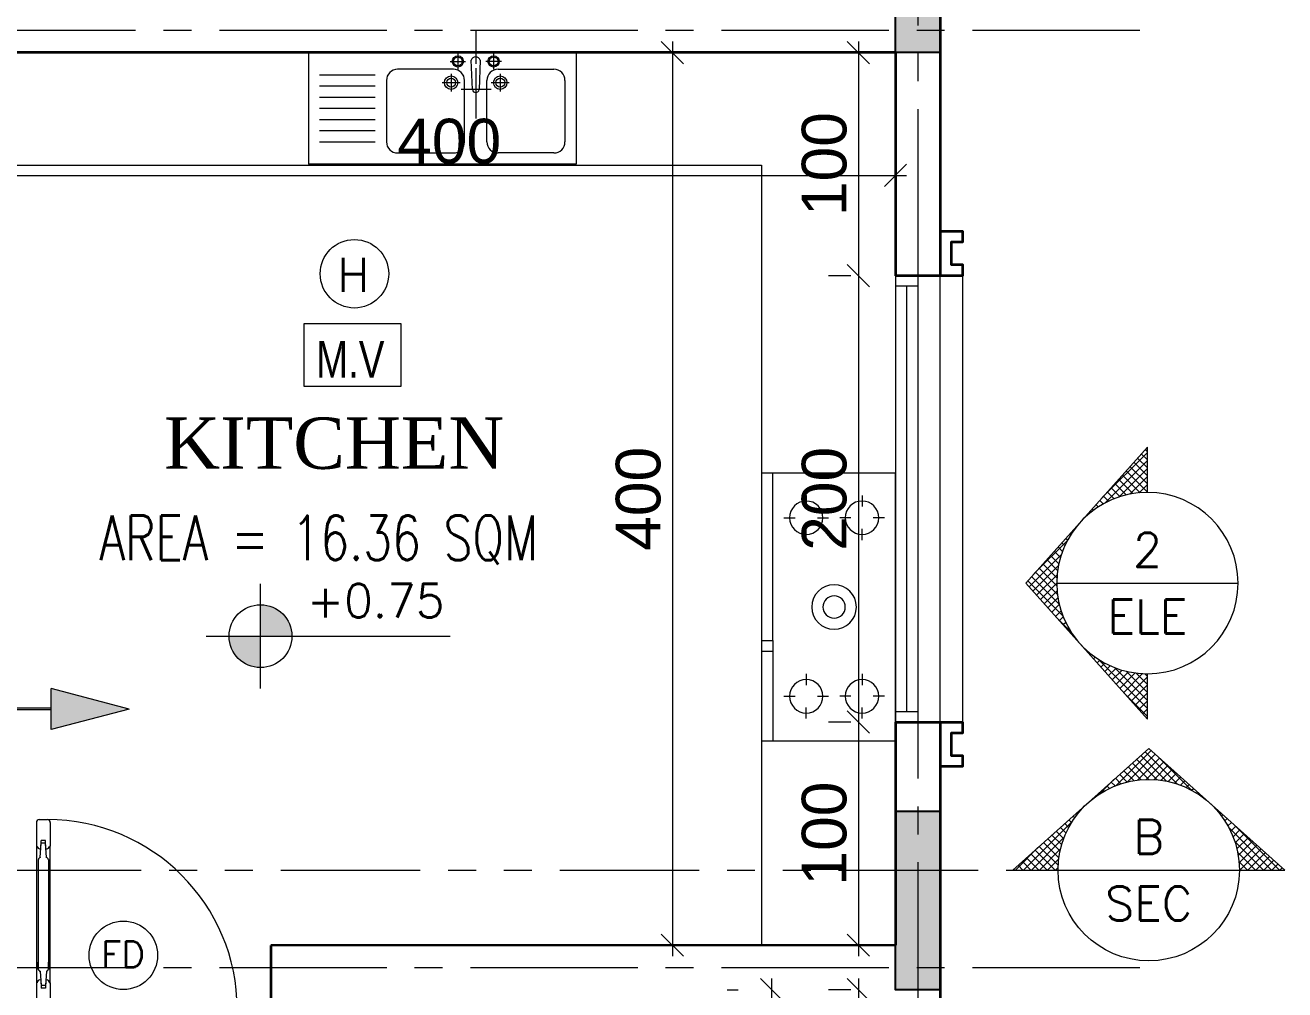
# Model space of a CAD drawing. Header units: millimetres. Extents: x -11627 to -10952, y 10244 to 10588.
# Drawn here: x -11381.94 to -11376.3, y 10456.83 to 10461.15 of the extents above; entities that cross this region are included whole.
import ezdxf
from ezdxf.enums import TextEntityAlignment as Align

# ---------------------------------------------------------------- set-up
doc = ezdxf.new("R2010")
doc.units = ezdxf.units.MM
doc.header["$PDMODE"] = 35
for name, pattern in [('DOT', [0.25, 0, -0.25]), ('GROUND FLOOR XREF - option 3$0$FATHER FR$0$CENTER2', [1.125, 0.75, -0.125, 0.125, -0.125]), ('PHANTOM2', [1.25, 0.625, -0.125, 0.125, -0.125, 0.125, -0.125])]:
    doc.linetypes.add(name, pattern=pattern)
doc.layers.get('0').update_dxf_attribs({"lineweight": 5})
doc.layers.get('DEFPOINTS').update_dxf_attribs({"lineweight": 5})
for name, color, linetype, lineweight in [('A-AXIS LINE', 8, 'GROUND FLOOR XREF - option 3$0$FATHER FR$0$CENTER2', 0), ('A-FIXTURES', 8, 'Continuous', 0), ('A-GEN DIMS INTERNAL', 86, 'Continuous', 5), ('A-TEXT', 3, 'Continuous', 13), ('CIRCLE', 57, 'Continuous', 5), ('DIM IN', 191, 'Continuous', 5), ('DOORS', 30, 'Continuous', 9), ('Elevation', 253, 'Continuous', 0), ('FIRE', 2, 'Continuous', 5), ('FIRE-FITTINGS', 8, 'Continuous', 13), ('S-COL HATCH', 5, 'Continuous', 15), ('SECTION', 3, 'PHANTOM2', 5), ('STAIR', 34, 'Continuous', 5), ('SYMBOLS LEVEL', 233, 'Continuous', 5), ('text1', 32, 'Continuous', 9), ('WALLS', 4, 'Continuous', 35), ('Window', 57, 'Continuous', 13)]:
    doc.layers.add(name, color=color, linetype=linetype, lineweight=lineweight)
for name, color, linetype in [('A-SECTION LINE', 230, 'GROUND FLOOR XREF - option 3$0$FATHER FR$0$CENTER2'), ('CivilDefense', 2, 'Continuous'), ('col1', 6, 'Continuous'), ('WALL-RED', 252, 'Continuous')]:
    doc.layers.add(name, color=color, linetype=linetype)
doc.styles.add('GROUND FLOOR XREF - option 3$0$STYLE1', font='arial.ttf', dxfattribs={"height": 0.2})
doc.styles.add('ROMANS', font='romans.shx', dxfattribs={"width": 0.85})
doc.styles.add('Section-Numbers', font='ROMANS.shx', dxfattribs={"height": 0.1875})
doc.styles.add('SIMPLEX', font='romans.shx', dxfattribs={"width": 0.75})
doc.styles.add('STYLE2', font='times.ttf', dxfattribs={"height": 0.25})
doc.styles.add('T20-200', font='ROMANS.SHX', dxfattribs={"height": 0.4})
doc.dimstyles.new('DIM 100', dxfattribs={"dimtxt": 0.2, "dimasz": 0.1, "dimexe": 0.15, "dimexo": 0.2, "dimgap": 0.05, "dimtad": 1, "dimdec": 0, "dimlfac": 100, "dimzin": 1, "dimdsep": 46, "dimtxsty": 'GROUND FLOOR XREF - option 3$0$STYLE1', "dimblk": 'OBLIQUE', "dimcen": 0.02, "dimdle": 0.05, "dimclrd": 256, "dimclre": 6, "dimclrt": 3, "dimadec": 1, "dimazin": 0, "dimtfac": 0.9, "dimtdec": 0, "dimtix": 1, "dimtofl": 0, "dimtmove": 2, "dimatfit": 3, "dimldrblk": 'ARCHTICK', "dimfxl": 1, "dimtolj": 1, "dimtzin": 12, "dimlwd": -1, "dimlwe": -1, "dimarcsym": 0})

# ---------------------------------------------------------------- blocks, each defined once
blk = doc.blocks.new('_Oblique')
at = {"color": 0, "linetype": 'ByBlock', "lineweight": -2}
blk.add_line((-0.5, -0.5), (0.5, 0.5), dxfattribs=at)
blk = doc.blocks.new('*D850')
at = {"layer": 'A-GEN DIMS INTERNAL', "transparency": 16777216}
blk.add_line((-11378.5959, 10454.9756), (-11378.5959, 10456.8756), dxfattribs=at)
at = {"layer": 'A-GEN DIMS INTERNAL', "color": 6, "linetype": 'DOT', "transparency": 16777216}
for p, q in [((-11378.7959, 10456.8256), (-11378.7459, 10456.8256)), ((-11378.7959, 10455.0256), (-11378.7459, 10455.0256))]:
    blk.add_line(p, q, dxfattribs=at)
at = {"layer": 'DEFPOINTS', "color": 0, "transparency": 16777216}
for p in [(-11378.5959, 10456.8256), (-11378.5959, 10456.8256), (-11378.5959, 10455.0256)]:
    blk.add_point(p, dxfattribs=at)
at = {"layer": 'A-GEN DIMS INTERNAL', "transparency": 16777216, "xscale": 0.1, "yscale": 0.1, "zscale": 0.1}
for p, rotation in [((-11378.5959, 10456.8256), 90), ((-11378.5959, 10455.0256), 270)]:
    blk.add_blockref('_Oblique', p, dxfattribs=dict(at, rotation=rotation))
at = {"layer": 'A-GEN DIMS INTERNAL', "color": 3, "transparency": 16777216, "insert": (-11378.748, 10455.9256), "char_height": 0.2, "attachment_point": 5, "rotation": 90, "style": 'GROUND FLOOR XREF - option 3$0$STYLE1'}
blk.add_mtext('\\A1;180', dxfattribs=at)
blk = doc.blocks.new('_ArchTick')
at = {"color": 0, "linetype": 'ByBlock', "const_width": 0.15}
blk.add_lwpolyline([(-0.5, -0.5), (0.5, 0.5)], dxfattribs=at)
blk = doc.blocks.new('*D869')
at = {"layer": 'A-GEN DIMS INTERNAL', "transparency": 16777216}
blk.add_line((-11378.2079, 10456.8756), (-11378.2079, 10456.1756), dxfattribs=at)
at = {"layer": 'A-GEN DIMS INTERNAL', "color": 6, "linetype": 'DOT', "transparency": 16777216}
for p, q in [((-11378.2414, 10456.8256), (-11378.3579, 10456.8256)), ((-11378.2414, 10456.2256), (-11378.3579, 10456.2256))]:
    blk.add_line(p, q, dxfattribs=at)
at = {"layer": 'DEFPOINTS', "color": 0, "transparency": 16777216}
for p in [(-11378.0414, 10456.8256), (-11378.2079, 10456.2256), (-11378.0414, 10456.2256)]:
    blk.add_point(p, dxfattribs=at)
at = {"layer": 'A-GEN DIMS INTERNAL', "transparency": 16777216, "xscale": 0.1, "yscale": 0.1, "zscale": 0.1}
for p, rotation in [((-11378.2079, 10456.8256), 90), ((-11378.2079, 10456.2256), 270)]:
    blk.add_blockref('_Oblique', p, dxfattribs=dict(at, rotation=rotation))
at = {"layer": 'A-GEN DIMS INTERNAL', "color": 3, "transparency": 16777216, "insert": (-11378.36, 10456.5256), "char_height": 0.2, "attachment_point": 5, "rotation": 90, "style": 'GROUND FLOOR XREF - option 3$0$STYLE1'}
blk.add_mtext('\\A1;60', dxfattribs=at)
blk = doc.blocks.new('*D895')
at = {"layer": 'A-GEN DIMS INTERNAL', "transparency": 16777216}
blk.add_line((-11379.0414, 10461.0756), (-11379.0414, 10456.9756), dxfattribs=at)
at = {"layer": 'A-GEN DIMS INTERNAL', "color": 6, "linetype": 'DOT', "transparency": 16777216}
for p, q in [((-11378.9879, 10461.0256), (-11379.1914, 10461.0256)), ((-11378.9879, 10457.0256), (-11379.1914, 10457.0256))]:
    blk.add_line(p, q, dxfattribs=at)
at = {"layer": 'DEFPOINTS', "color": 0, "transparency": 16777216}
for p in [(-11378.7879, 10461.0256), (-11379.0414, 10457.0256), (-11378.7879, 10457.0256)]:
    blk.add_point(p, dxfattribs=at)
at = {"layer": 'A-GEN DIMS INTERNAL', "transparency": 16777216, "xscale": 0.1, "yscale": 0.1, "zscale": 0.1}
for p, rotation in [((-11379.0414, 10461.0256), 90), ((-11379.0414, 10457.0256), 270)]:
    blk.add_blockref('_Oblique', p, dxfattribs=dict(at, rotation=rotation))
at = {"layer": 'A-GEN DIMS INTERNAL', "color": 3, "transparency": 16777216, "insert": (-11379.1935, 10459.0256), "char_height": 0.2, "attachment_point": 5, "rotation": 90, "style": 'GROUND FLOOR XREF - option 3$0$STYLE1'}
blk.add_mtext('\\A1;400', dxfattribs=at)
blk = doc.blocks.new('D-P-10-80')
at = {"color": 0}
for p, q in [((0.05, 0.77), (0.08, 0.77)), ((0.04, 0.76), (0.04, 0.6753)), ((0.09, 0.76), (0.09, 0.6753)), ((0.0542, 0.6339), (0.0577, 0.6853)), ((0.0559, 0.6657), (0.0578, 0.6953)), ((0.0723, 0.6853), (0.0577, 0.6853)), ((0.0722, 0.6953), (0.0578, 0.6953)), ((0.0741, 0.6657), (0.0722, 0.6953)), ((0.0758, 0.6339), (0.0723, 0.6853)), ((0.043, 0.6753), (0.04, 0.6753)), ((0.04, 0.6753), (0.04, 0.1853)), ((0.087, 0.6753), (0.09, 0.6753)), ((0.09, 0.1853), (0.09, 0.6753)), ((0.0462, 0.6273), (0.0462, 0.2333)), ((0.0477, 0.6273), (0.0462, 0.6273)), ((0.0823, 0.6273), (0.0837, 0.6273)), ((0.0837, 0.6273), (0.0837, 0.2333)), ((0.0462, 0.2333), (0.0462, 0.2594)), ((0.0477, 0.2333), (0.0462, 0.2333)), ((0.0542, 0.2267), (0.0577, 0.1753)), ((0.0758, 0.2267), (0.0723, 0.1753)), ((0.0823, 0.2333), (0.0837, 0.2333)), ((0.0837, 0.2333), (0.0837, 0.2594)), ((0.043, 0.1853), (0.04, 0.1853)), ((0.04, 0.1853), (0.04, 0.11)), ((0.0559, 0.1949), (0.0578, 0.1653)), ((0.0741, 0.1949), (0.0722, 0.1653)), ((0.087, 0.1853), (0.09, 0.1853)), ((0.09, 0.1853), (0.09, 0.11)), ((0.0723, 0.1753), (0.0577, 0.1753)), ((0.0722, 0.1653), (0.0578, 0.1653)), ((0, 0.1), (0.03, 0.1)), ((0, 0.1), (0, 0)), ((0.0275, 0.1015), (0.0275, 0.101)), ((0.0285, 0.1025), (0.0365, 0.1025)), ((0.0285, 0.1), (0.0375, 0.1)), ((0.0332, 0.1025), (0.0355, 0.1025)), ((0.0365, 0.1025), (0.0348, 0.1025)), ((0.0375, 0.1115), (0.0375, 0.1035)), ((0.0375, 0.1045), (0.0375, 0.1035)), ((0.0418, 0.1025), (0.0375, 0.1025)), ((0.0375, 0.1025), (0.0375, 0.0981)), ((0.0385, 0.1125), (0.039, 0.1125)), ((0.04, 0.1115), (0.04, 0.1025)), ((0.05, 0.1), (0.08, 0.1)), ((0.8, 0.1), (0.77, 0.1)), ((0.8, 0.1), (0.8, 0)), ((0.04, 0.09), (0.04, 0.05)), ((0.04, 0.05), (0.04, 0.05)), ((0.76, 0.09), (0.76, 0.05)), ((0.76, 0.05), (0.76, 0.05)), ((0, 0), (0.03, 0)), ((0.04, 0.013), (0.04, 0.01)), ((0.05, 0.04), (0.05, 0.023)), ((0.75, 0.04), (0.75, 0.023)), ((0.76, 0.013), (0.76, 0.01)), ((0.8, 0), (0.77, 0))]:
    blk.add_line(p, q, dxfattribs=at)
for radius in [0.00367, 0.00201]:
    blk.add_circle((0.0375, 0.1025), radius, dxfattribs=at)
for centre, radius, start, end in [((0.05, 0.76), 0.01, 90, 180), ((0.08, 0.76), 0.01, 0, 90), ((0.08, 0.09), 0.68, 0, 90), ((0.053, 0.6753), 0.01, 180, 286.6378), ((0.0542, 0.6273), 0.00659, 89.3814, 180.0004), ((0.077, 0.6753), 0.01, 253.3622, 0), ((0.0757, 0.6273), 0.00659, 359.9999, 90.6186), ((0.0542, 0.2333), 0.00659, 179.9996, 270.6186), ((0.0757, 0.2333), 0.00659, 269.3814, 0.0001), ((0.053, 0.1853), 0.01, 73.3622, 180), ((0.077, 0.1853), 0.01, 0, 106.6378), ((0.0285, 0.1015), 0.001, 90, 180), ((0.0285, 0.101), 0.001, 180, 270), ((0.03, 0.09), 0.01, 0, 90), ((0.0365, 0.1035), 0.001, 270, 0), ((0.0385, 0.1115), 0.001, 90, 180), ((0.0375, 0.1025), 0.0025, 270, 0), ((0.039, 0.1115), 0.001, 0, 90), ((0.05, 0.11), 0.01, 180, 270), ((0.08, 0.11), 0.01, 270, 0), ((0.77, 0.09), 0.01, 90, 180), ((0.04, 0.04), 0.01, 0, 90), ((0.76, 0.04), 0.01, 90, 180), ((0.03, 0.01), 0.01, 270, 0), ((0.04, 0.023), 0.01, 270, 0), ((0.76, 0.023), 0.01, 180, 270), ((0.77, 0.01), 0.01, 180, 270)]:
    blk.add_arc(centre, radius, start, end, dxfattribs=at)
blk = doc.blocks.new('*D901')
at = {"layer": 'A-GEN DIMS INTERNAL', "color": 6, "linetype": 'DOT', "transparency": 16777216}
for p, q in [((-11382.0414, 10460.8256), (-11382.0414, 10460.3252)), ((-11378.0414, 10460.8256), (-11378.0414, 10460.3252))]:
    blk.add_line(p, q, dxfattribs=at)
at = {"layer": 'A-GEN DIMS INTERNAL', "transparency": 16777216}
blk.add_line((-11382.0914, 10460.4752), (-11377.9914, 10460.4752), dxfattribs=at)
at = {"layer": 'DEFPOINTS', "color": 0, "transparency": 16777216}
for p in [(-11382.0414, 10461.0256), (-11378.0414, 10461.0256), (-11378.0414, 10460.4752)]:
    blk.add_point(p, dxfattribs=at)
at = {"layer": 'A-GEN DIMS INTERNAL', "transparency": 16777216, "xscale": 0.1, "yscale": 0.1, "zscale": 0.1, "rotation": 180}
blk.add_blockref('_Oblique', (-11382.0414, 10460.4752), dxfattribs=at)
at = {"layer": 'A-GEN DIMS INTERNAL', "transparency": 16777216, "xscale": 0.1, "yscale": 0.1, "zscale": 0.1}
blk.add_blockref('_Oblique', (-11378.0414, 10460.4752), dxfattribs=at)
at = {"layer": 'A-GEN DIMS INTERNAL', "color": 3, "transparency": 16777216, "insert": (-11380.0414, 10460.6273), "char_height": 0.2, "attachment_point": 5, "style": 'GROUND FLOOR XREF - option 3$0$STYLE1'}
blk.add_mtext('\\A1;400', dxfattribs=at)
blk = doc.blocks.new('*D958')
at = {"layer": 'A-GEN DIMS INTERNAL', "transparency": 16777216}
blk.add_line((-11378.2079, 10461.0756), (-11378.2079, 10459.9756), dxfattribs=at)
at = {"layer": 'A-GEN DIMS INTERNAL', "color": 6, "linetype": 'DOT', "transparency": 16777216}
for p, q in [((-11378.2414, 10461.0256), (-11378.3579, 10461.0256)), ((-11378.2414, 10460.0256), (-11378.3579, 10460.0256))]:
    blk.add_line(p, q, dxfattribs=at)
at = {"layer": 'DEFPOINTS', "color": 0, "transparency": 16777216}
for p in [(-11378.0414, 10461.0256), (-11378.2079, 10460.0256), (-11378.0414, 10460.0256)]:
    blk.add_point(p, dxfattribs=at)
at = {"layer": 'A-GEN DIMS INTERNAL', "transparency": 16777216, "xscale": 0.1, "yscale": 0.1, "zscale": 0.1}
for p, rotation in [((-11378.2079, 10461.0256), 90), ((-11378.2079, 10460.0256), 270)]:
    blk.add_blockref('_Oblique', p, dxfattribs=dict(at, rotation=rotation))
at = {"layer": 'A-GEN DIMS INTERNAL', "color": 3, "transparency": 16777216, "insert": (-11378.36, 10460.5256), "char_height": 0.2, "attachment_point": 5, "rotation": 90, "style": 'GROUND FLOOR XREF - option 3$0$STYLE1'}
blk.add_mtext('\\A1;100', dxfattribs=at)
blk = doc.blocks.new('*D959')
at = {"layer": 'A-GEN DIMS INTERNAL', "transparency": 16777216}
blk.add_line((-11378.2079, 10460.0756), (-11378.2079, 10457.9756), dxfattribs=at)
at = {"layer": 'A-GEN DIMS INTERNAL', "color": 6, "linetype": 'DOT', "transparency": 16777216}
for p, q in [((-11378.2414, 10460.0256), (-11378.3579, 10460.0256)), ((-11378.2414, 10458.0256), (-11378.3579, 10458.0256))]:
    blk.add_line(p, q, dxfattribs=at)
at = {"layer": 'DEFPOINTS', "color": 0, "transparency": 16777216}
for p in [(-11378.0414, 10460.0256), (-11378.2079, 10458.0256), (-11378.0414, 10458.0256)]:
    blk.add_point(p, dxfattribs=at)
at = {"layer": 'A-GEN DIMS INTERNAL', "transparency": 16777216, "xscale": 0.1, "yscale": 0.1, "zscale": 0.1}
for p, rotation in [((-11378.2079, 10460.0256), 90), ((-11378.2079, 10458.0256), 270)]:
    blk.add_blockref('_Oblique', p, dxfattribs=dict(at, rotation=rotation))
at = {"layer": 'A-GEN DIMS INTERNAL', "color": 3, "transparency": 16777216, "insert": (-11378.36, 10459.0256), "char_height": 0.2, "attachment_point": 5, "rotation": 90, "style": 'GROUND FLOOR XREF - option 3$0$STYLE1'}
blk.add_mtext('\\A1;200', dxfattribs=at)
blk = doc.blocks.new('*D960')
at = {"layer": 'A-GEN DIMS INTERNAL', "transparency": 16777216}
blk.add_line((-11378.2079, 10458.0756), (-11378.2079, 10456.9756), dxfattribs=at)
at = {"layer": 'A-GEN DIMS INTERNAL', "color": 6, "linetype": 'DOT', "transparency": 16777216}
for p, q in [((-11378.2414, 10458.0256), (-11378.3579, 10458.0256)), ((-11378.2415, 10457.0256), (-11378.3579, 10457.0256))]:
    blk.add_line(p, q, dxfattribs=at)
at = {"layer": 'DEFPOINTS', "color": 0, "transparency": 16777216}
for p in [(-11378.0414, 10458.0256), (-11378.2079, 10457.0256), (-11378.0415, 10457.0256)]:
    blk.add_point(p, dxfattribs=at)
at = {"layer": 'A-GEN DIMS INTERNAL', "transparency": 16777216, "xscale": 0.1, "yscale": 0.1, "zscale": 0.1}
for p, rotation in [((-11378.2079, 10458.0256), 90), ((-11378.2079, 10457.0256), 270)]:
    blk.add_blockref('_Oblique', p, dxfattribs=dict(at, rotation=rotation))
at = {"layer": 'A-GEN DIMS INTERNAL', "color": 3, "transparency": 16777216, "insert": (-11378.36, 10457.5256), "char_height": 0.2, "attachment_point": 5, "rotation": 90, "style": 'GROUND FLOOR XREF - option 3$0$STYLE1'}
blk.add_mtext('\\A1;100', dxfattribs=at)
blk = doc.blocks.new('sink doble')
at = {"layer": 'Elevation'}
for p, q in [((0.75, 0.595), (0.75, 0.45)), ((1.2, 0.5), (0, 0.5)), ((0, 0.5), (0, 0)), ((0.635, 0.46), (0.705, 0.46)), ((0.67, 0.495), (0.67, 0.425)), ((0.7351, 0.334), (0.7299, 0.4658)), ((0.7701, 0.4658), (0.7649, 0.334)), ((0.865, 0.46), (0.795, 0.46)), ((0.83, 0.495), (0.83, 0.425)), ((1.2, 0.5), (1.2, 0)), ((0.05, 0.4), (0.3, 0.4)), ((0.65, 0.425), (0.4, 0.425)), ((0.64, 0.405), (0.64, 0.325)), ((0.75, 0.43), (0.75, 0.205)), ((0.85, 0.425), (1.1, 0.425)), ((0.86, 0.405), (0.86, 0.325)), ((0.05, 0.35), (0.3, 0.35)), ((0.35, 0.375), (0.35, 0.1)), ((0.6, 0.365), (0.68, 0.365)), ((0.7, 0.1), (0.7, 0.375)), ((0.8, 0.1), (0.8, 0.375)), ((0.82, 0.365), (0.9, 0.365)), ((1.15, 0.375), (1.15, 0.1)), ((0.05, 0.3), (0.3, 0.3)), ((0.82, 0.335), (0.685, 0.335)), ((0.05, 0.25), (0.3, 0.25)), ((0.05, 0.2), (0.3, 0.2)), ((0.05, 0.15), (0.3, 0.15)), ((0.05, 0.1), (0.3, 0.1)), ((1.2, 0), (0, 0)), ((0.4, 0.05), (0.65, 0.05)), ((1.1, 0.05), (0.85, 0.05))]:
    blk.add_line(p, q, dxfattribs=at)
for centre, radius in [((0.67, 0.46), 0.025), ((0.67, 0.46), 0.02), ((0.83, 0.46), 0.025), ((0.83, 0.46), 0.02), ((0.64, 0.365), 0.03), ((0.64, 0.365), 0.02), ((0.86, 0.365), 0.03), ((0.86, 0.365), 0.02)]:
    blk.add_circle(centre, radius, dxfattribs=at)
for centre, radius, start, end in [((0.75, 0.4588), 0.0212, 19.3328, 160.6672), ((0.4, 0.375), 0.05, 90, 180), ((0.65, 0.375), 0.05, 0, 90), ((0.85, 0.375), 0.05, 90, 180), ((1.1, 0.375), 0.05, 0, 90), ((0.75, 0.3356), 0.015, 186.0661, 353.9339), ((0.4, 0.1), 0.05, 180, 270), ((0.65, 0.1), 0.05, 270, 0), ((0.85, 0.1), 0.05, 180, 270), ((1.1, 0.1), 0.05, 270, 0)]:
    blk.add_arc(centre, radius, start, end, dxfattribs=at)
blk = doc.blocks.new('range2')
at = {"layer": 'Elevation'}
for p, q in [((750, 550), (0, 550)), ((800, 550), (1200, 550)), ((200, 500), (200, 450)), ((1000, 500), (1000, 450)), ((100, 400), (150, 400)), ((300, 400), (250, 400)), ((900, 400), (950, 400)), ((1100, 400), (1050, 400)), ((200, 350), (200, 300)), ((1000, 350), (1000, 300)), ((200, 200), (200, 250)), ((1000, 200), (1000, 250)), ((100, 150), (150, 150)), ((300, 150), (250, 150)), ((900, 150), (950, 150)), ((1100, 150), (1050, 150)), ((200, 50), (200, 100)), ((1000, 50), (1000, 100))]:
    blk.add_line(p, q, dxfattribs=at)
blk.add_lwpolyline([(750, 550), (800, 550), (800, 600), (1200, 600), (1200, 0), (0, 0), (0, 600), (750, 600)], close=True, dxfattribs=at)
for centre, radius in [((200, 400), 75), ((1000, 400), 75), ((600, 275), 100), ((600, 275), 50), ((200, 150), 75), ((1000, 150), 75)]:
    blk.add_circle(centre, radius, dxfattribs=at)
blk = doc.blocks.new('DDW')
at = {"layer": 'SYMBOLS LEVEL'}
h = blk.add_hatch(color=256, dxfattribs=at)
edge = h.paths.add_edge_path()
edge.add_line((-11621.43, 10035.1153), (-11621.43, 10034.9745))
edge.add_line((-11621.43, 10034.9745), (-11621.2892, 10034.9745))
edge.add_arc((-11621.43, 10034.9745), 0.1408, 0, 90)
edge = h.paths.add_edge_path()
edge.add_line((-11621.43, 10034.8337), (-11621.43, 10034.9745))
edge.add_line((-11621.43, 10034.9745), (-11621.5709, 10034.9745))
edge.add_arc((-11621.43, 10034.9745), 0.1408, 180, 270)
for p, q in [((-11621.43, 10034.7402), (-11621.43, 10035.2088)), ((-11621.6737, 10034.9745), (-11620.5802, 10034.9745))]:
    blk.add_line(p, q, dxfattribs=at)
blk.add_circle((-11621.43, 10034.9745), 0.1408, dxfattribs=at)
blk = doc.blocks.new('*X12')
at = {"color": 0}
for p, q in [((3.917, 7.806), (5.463, 9.352)), ((4.431, 7.966), (5.65, 9.185)), ((5.729, 8.059), (4.826, 8.963)), ((4.863, 8.045), (5.837, 9.019)), ((6.143, 7.999), (5.012, 9.13)), ((6.624, 7.872), (5.199, 9.297)), ((7.243, 7.607), (5.782, 9.068)), ((4.706, 8.022), (4.266, 8.462)), ((5.02, 8.061), (4.453, 8.629)), ((5.359, 8.076), (4.639, 8.796)), ((5.246, 8.074), (6.023, 8.852)), ((5.594, 8.069), (6.21, 8.685)), ((5.916, 8.038), (6.396, 8.518)), ((6.216, 7.984), (6.583, 8.351)), ((3.196, 7.439), (3.825, 8.068)), ((3.631, 7.682), (3.519, 7.794)), ((3.877, 7.79), (3.706, 7.961)), ((4.137, 7.884), (3.893, 8.128)), ((4.413, 7.962), (4.079, 8.295)), ((6.497, 7.912), (6.77, 8.184)), ((6.762, 7.823), (6.956, 8.017)), ((7.013, 7.72), (7.143, 7.85)), ((2.971, 7.282), (2.96, 7.294)), ((3.179, 7.428), (3.146, 7.46)), ((3.399, 7.561), (3.333, 7.627)), ((7.249, 7.603), (7.33, 7.683)), ((7.474, 7.474), (7.516, 7.516)), ((7.686, 7.332), (7.703, 7.349)), ((2.414, 6.779), (2.4, 6.793)), ((2.588, 6.958), (2.586, 6.96)), ((2.774, 7.126), (2.773, 7.127)), ((7.886, 7.179), (7.889, 7.182)), ((8.076, 7.015), (8.076, 7.015)), ((8.254, 6.84), (8.263, 6.848)), ((8.421, 6.653), (8.449, 6.682)), ((-0.167, 4.076), (2, 6.242)), ((1.828, 5.95), (1.653, 6.125)), ((1.957, 6.175), (1.84, 6.292)), ((2.098, 6.388), (2.026, 6.459)), ((2.25, 6.589), (2.213, 6.626)), ((8.577, 6.456), (8.636, 6.515)), ((8.722, 6.247), (8.823, 6.348)), ((8.855, 6.026), (9.009, 6.181)), ((1.522, 5.195), (1.093, 5.624)), ((1.61, 5.461), (1.28, 5.791)), ((1.712, 5.712), (1.466, 5.958)), ((10.773, 4.076), (8.893, 5.956)), ((8.975, 5.793), (9.196, 6.014)), ((9.082, 5.547), (9.382, 5.847)), ((11.127, 4.076), (9.131, 6.072)), ((9.175, 5.286), (9.569, 5.68)), ((-0.52, 4.076), (0.476, 5.072)), ((0.187, 4.076), (1.633, 5.522)), ((1.368, 4.289), (0.533, 5.123)), ((0.541, 4.076), (1.472, 5.008)), ((1.398, 4.612), (0.72, 5.29)), ((1.451, 4.913), (0.907, 5.457)), ((10.42, 4.076), (9.158, 5.337)), ((9.252, 5.009), (9.756, 5.513)), ((9.311, 4.715), (9.942, 5.346)), ((9.349, 4.399), (10.129, 5.179)), ((9.379, 4.076), (10.316, 5.012)), ((0.167, 4.076), (-0.213, 4.456)), ((0.52, 4.076), (-0.027, 4.623)), ((0.874, 4.076), (0.16, 4.79)), ((1.227, 4.076), (0.347, 4.957)), ((0.894, 4.076), (1.394, 4.576)), ((10.066, 4.076), (9.285, 4.857)), ((9.733, 4.076), (10.502, 4.845)), ((10.086, 4.076), (10.689, 4.678)), ((10.44, 4.076), (10.875, 4.512)), ((-0.541, 4.076), (-0.586, 4.122)), ((-0.187, 4.076), (-0.4, 4.289)), ((1.248, 4.076), (1.364, 4.192)), ((9.712, 4.076), (9.345, 4.443)), ((10.794, 4.076), (11.062, 4.345)), ((11.147, 4.076), (11.249, 4.178))]:
    blk.add_line(p, q, dxfattribs=at)
blk = doc.blocks.new('Section-Right')
at = {"color": 0}
for p, q in [((0, 0.4), (0, 0.6)), ((0, 0.6), (0.5367, 0)), ((0.4, 0), (-0.4, 0)), ((0, -0.6), (0.5367, 0)), ((0, -0.6), (0, -0.4))]:
    blk.add_line(p, q, dxfattribs=at)
blk.add_circle((0, 0), 0.4, dxfattribs=at)
at = {"color": 0, "xscale": -0.0999999999999979, "yscale": 0.0999999999999979, "zscale": 0.0999999999999979, "rotation": 270}
blk.add_blockref('*X12', (-0.4076, -0.5362), dxfattribs=at)
at = {"color": 0, "style": 'Section-Numbers'}
for tag, p in [('00', (0, 0.1472)), ('0000', (0, -0.1472))]:
    blk.add_attdef(tag, text='', height=0.15, dxfattribs=at).set_placement(p, align=Align.MIDDLE_CENTER)
blk = doc.blocks.new('*X11')
at = {"color": 0}
for p, q in [((3.917, 7.806), (5.463, 9.352)), ((4.431, 7.966), (5.65, 9.185)), ((5.729, 8.059), (4.826, 8.963)), ((4.863, 8.045), (5.837, 9.019)), ((6.143, 7.999), (5.012, 9.13)), ((6.624, 7.872), (5.199, 9.297)), ((7.243, 7.607), (5.782, 9.068)), ((4.706, 8.022), (4.266, 8.462)), ((5.02, 8.061), (4.453, 8.629)), ((5.359, 8.076), (4.639, 8.796)), ((5.246, 8.074), (6.023, 8.852)), ((5.594, 8.069), (6.21, 8.685)), ((5.916, 8.038), (6.396, 8.518)), ((6.216, 7.984), (6.583, 8.351)), ((3.196, 7.439), (3.825, 8.068)), ((3.631, 7.682), (3.519, 7.794)), ((3.877, 7.79), (3.706, 7.961)), ((4.137, 7.884), (3.893, 8.128)), ((4.413, 7.962), (4.079, 8.295)), ((6.497, 7.912), (6.77, 8.184)), ((6.762, 7.823), (6.956, 8.017)), ((7.013, 7.72), (7.143, 7.85)), ((2.971, 7.282), (2.96, 7.294)), ((3.179, 7.428), (3.146, 7.46)), ((3.399, 7.561), (3.333, 7.627)), ((7.249, 7.603), (7.33, 7.683)), ((7.474, 7.474), (7.516, 7.516)), ((7.686, 7.332), (7.703, 7.349)), ((2.414, 6.779), (2.4, 6.793)), ((2.588, 6.958), (2.586, 6.96)), ((2.774, 7.126), (2.773, 7.127)), ((7.886, 7.179), (7.889, 7.182)), ((8.076, 7.015), (8.076, 7.015)), ((8.254, 6.84), (8.263, 6.848)), ((8.421, 6.653), (8.449, 6.682)), ((-0.167, 4.076), (2, 6.242)), ((1.828, 5.95), (1.653, 6.125)), ((1.957, 6.175), (1.84, 6.292)), ((2.098, 6.388), (2.026, 6.459)), ((2.25, 6.589), (2.213, 6.626)), ((8.577, 6.456), (8.636, 6.515)), ((8.722, 6.247), (8.823, 6.348)), ((8.855, 6.026), (9.009, 6.181)), ((1.522, 5.195), (1.093, 5.624)), ((1.61, 5.461), (1.28, 5.791)), ((1.712, 5.712), (1.466, 5.958)), ((10.773, 4.076), (8.893, 5.956)), ((8.975, 5.793), (9.196, 6.014)), ((9.082, 5.547), (9.382, 5.847)), ((11.127, 4.076), (9.131, 6.072)), ((9.175, 5.286), (9.569, 5.68)), ((-0.52, 4.076), (0.476, 5.072)), ((0.187, 4.076), (1.633, 5.522)), ((1.368, 4.289), (0.533, 5.123)), ((0.541, 4.076), (1.472, 5.008)), ((1.398, 4.612), (0.72, 5.29)), ((1.451, 4.913), (0.907, 5.457)), ((10.42, 4.076), (9.158, 5.337)), ((9.252, 5.009), (9.756, 5.513)), ((9.311, 4.715), (9.942, 5.346)), ((9.349, 4.399), (10.129, 5.179)), ((9.379, 4.076), (10.316, 5.012)), ((0.167, 4.076), (-0.213, 4.456)), ((0.52, 4.076), (-0.027, 4.623)), ((0.874, 4.076), (0.16, 4.79)), ((1.227, 4.076), (0.347, 4.957)), ((0.894, 4.076), (1.394, 4.576)), ((10.066, 4.076), (9.285, 4.857)), ((9.733, 4.076), (10.502, 4.845)), ((10.086, 4.076), (10.689, 4.678)), ((10.44, 4.076), (10.875, 4.512)), ((-0.541, 4.076), (-0.586, 4.122)), ((-0.187, 4.076), (-0.4, 4.289)), ((1.248, 4.076), (1.364, 4.192)), ((9.712, 4.076), (9.345, 4.443)), ((10.794, 4.076), (11.062, 4.345)), ((11.147, 4.076), (11.249, 4.178))]:
    blk.add_line(p, q, dxfattribs=at)
blk = doc.blocks.new('Section-Up')
at = {"color": 0}
for p, q in [((-0.6, 0), (0, 0.5367)), ((0.6, 0), (0, 0.5367)), ((-0.6, 0), (0.6, 0))]:
    blk.add_line(p, q, dxfattribs=at)
blk.add_circle((0, 0), 0.4, dxfattribs=at)
at = {"color": 0, "xscale": 0.1, "yscale": 0.1, "zscale": 0.1}
blk.add_blockref('*X11', (-0.5362, -0.4076), dxfattribs=at)
at = {"color": 0, "style": 'Section-Numbers'}
for tag, p in [('00', (0, 0.1472)), ('0000', (0, -0.1472))]:
    blk.add_attdef(tag, text='', height=0.15, dxfattribs=at).set_placement(p, align=Align.MIDDLE_CENTER)
blk = doc.blocks.new('1220')
at = {"layer": 'SECTION'}
blk.add_line((-11271.9711, 10187.112), (-11247.2378, 10187.112), dxfattribs=at)
at = {"layer": 'CIRCLE'}
ref = blk.add_blockref('Section-Right', (-11246.8374, 10188.3982), dxfattribs=dict(at, xscale=-1.016, yscale=1.016, zscale=1.016))
ref.add_attrib('00', '2', dxfattribs={"layer": '0', "color": 0, "height": 0.1524, "style": 'Section-Numbers'}).set_placement((-11246.8374, 10188.5477), align=Align.MIDDLE_CENTER)
ref.add_attrib('0000', 'ELE', dxfattribs={"layer": '0', "color": 0, "height": 0.1524, "style": 'Section-Numbers'}).set_placement((-11246.8374, 10188.2486), align=Align.MIDDLE_CENTER)
at = {"layer": 'CIRCLE', "xscale": 1.016, "yscale": 1.016, "zscale": 1.016}
blk.add_blockref('Section-Up', (-11246.8314, 10187.112), dxfattribs=at).add_auto_attribs({'00': 'B', '0000': 'SEC'})
blk = doc.blocks.new('ERTFF')
at = {"layer": 'FIRE-FITTINGS'}
h = blk.add_hatch(color=256, dxfattribs=at)
h.dxf.hatch_style = 1
h.paths.add_polyline_path([(-382209.8, 137246.1), (-381843.4, 137150.5), (-381843.4, 137341.8)])
for p, q in [((-382209.8, 137246.1), (-381843.4, 137341.8)), ((-381843.4, 137150.5), (-381843.4, 137341.8)), ((-381626.8, 137255), (-381626.8, 137340.6)), ((-381626.8, 137340.6), (-381618.4, 137340.6)), ((-381618.4, 137255), (-381618.4, 137340.6)), ((-381843.4, 137250.4), (-381626.8, 137250.4)), ((-381626.8, 137237), (-381626.8, 137255)), ((-381618.4, 137246), (-381618.4, 137255)), ((-382209.8, 137246.1), (-381843.4, 137150.5)), ((-381843.4, 137241.9), (-381626.8, 137241.9)), ((-381626.8, 137246), (-381626.8, 137150.7)), ((-381618.4, 137246), (-381618.4, 137150.7)), ((-381626.8, 137150.7), (-381618.4, 137150.7))]:
    blk.add_line(p, q, dxfattribs=at)
blk = doc.blocks.new('TGTGTGTGTGTGTG')
at = {"layer": 'A-AXIS LINE'}
for p, q in [((-11374.8867, 10474.272), (-11374.8867, 10449.6118)), ((-11398.2667, 10461.1256), (-11373.8915, 10461.1256)), ((-11398.2667, 10456.9256), (-11373.8915, 10456.9256))]:
    blk.add_line(p, q, dxfattribs=at)
blk = doc.blocks.new('gcol')
at = {"layer": 'S-COL HATCH', "linetype": 'Continuous'}
h = blk.add_hatch(color=256, dxfattribs=at)
h.dxf.hatch_style = 1
h.paths.add_polyline_path([(63.9393, 11.6), (64.1393, 11.6), (64.1393, 10.8), (63.9393, 10.8)])
h = blk.add_hatch(color=256, dxfattribs=at)
h.dxf.hatch_style = 1
h.paths.add_polyline_path([(63.9393, 7.4), (64.1393, 7.4), (64.1393, 6.6), (63.9393, 6.6)])
at = {"layer": 'col1'}
for points in [[(63.9393, 11.6), (64.1393, 11.6), (64.1393, 10.8), (63.9393, 10.8)], [(63.9393, 7.4), (64.1393, 7.4), (64.1393, 6.6), (63.9393, 6.6)]]:
    blk.add_lwpolyline(points, close=True, dxfattribs=at)

msp = doc.modelspace()

# ---------------------------------------------------------------- linework, layer by layer
at = {"layer": 'A-FIXTURES'}
for p, q in [((-11382.0414, 10460.5206), (-11378.6414, 10460.5206)), ((-11378.6414, 10460.5206), (-11378.6414, 10457.0254))]:
    msp.add_line(p, q, dxfattribs=at)
at = {"layer": 'A-TEXT'}
msp.add_lwpolyline([(-11380.2562, 10459.8098), (-11380.6934, 10459.8098), (-11380.6934, 10459.5309), (-11380.2562, 10459.5309)], close=True, dxfattribs=at)
at = {"layer": 'FIRE'}
for centre in [(-11380.466, 10460.0342), (-11381.5016, 10456.9803)]:
    msp.add_circle(centre, 0.1535, dxfattribs=at)
at = {"layer": 'WALLS'}
for p, q in [((-11377.8414, 10462.4256), (-11377.8414, 10460.0256)), ((-11378.0414, 10461.0256), (-11382.0414, 10461.0256)), ((-11378.0414, 10461.0256), (-11378.0414, 10460.0256)), ((-11377.8414, 10460.0256), (-11378.0414, 10460.0256)), ((-11378.0414, 10458.0256), (-11378.0414, 10457.0256)), ((-11378.0414, 10458.0256), (-11377.8414, 10458.0256)), ((-11377.8414, 10458.0256), (-11377.8414, 10456.3256)), ((-11378.0414, 10457.0256), (-11380.8414, 10457.0246)), ((-11380.8414, 10457.0246), (-11380.8414, 10455.3256))]:
    msp.add_line(p, q, dxfattribs=at)
for points in [[(-11377.8414, 10460.2256), (-11377.7414, 10460.2256), (-11377.7414, 10460.1756), (-11377.7914, 10460.1756), (-11377.7914, 10460.0756), (-11377.7414, 10460.0756), (-11377.7414, 10460.0256), (-11377.8414, 10460.0256)], [(-11377.8414, 10458.0256), (-11377.7414, 10458.0256), (-11377.7414, 10457.9756), (-11377.7914, 10457.9756), (-11377.7914, 10457.8756), (-11377.7414, 10457.8756), (-11377.7414, 10457.8256), (-11377.8414, 10457.8256)]]:
    msp.add_lwpolyline(points, dxfattribs=at)
at = {"layer": 'Window'}
for p, q in [((-11378.0414, 10460.0256), (-11378.0414, 10458.0256)), ((-11377.9414, 10460.0256), (-11377.9414, 10458.0256)), ((-11377.8414, 10458.0256), (-11377.8414, 10460.0256)), ((-11377.7414, 10460.0256), (-11377.7414, 10458.0256)), ((-11377.9414, 10459.979), (-11378.0414, 10459.979)), ((-11377.9914, 10459.979), (-11377.9914, 10458.071)), ((-11377.9414, 10458.071), (-11378.0414, 10458.071))]:
    msp.add_line(p, q, dxfattribs=at)

# ---------------------------------------------------------------- block references
msp.add_blockref('gcol', (-11441.9807, 10450.2256))
at = {"layer": 'A-FIXTURES'}
msp.add_blockref('sink doble', (-11380.6726, 10460.5256), dxfattribs=at)
at = {"layer": 'A-FIXTURES', "xscale": -0.001, "yscale": 0.001, "zscale": 0.001, "rotation": 90}
msp.add_blockref('range2', (-11378.0414, 10459.1409), dxfattribs=at)
at = {"layer": 'A-SECTION LINE'}
msp.add_blockref('1220', (-130.0751, 270.2499), dxfattribs=at)
at = {"layer": 'DIM IN'}
msp.add_blockref('TGTGTGTGTGTGTG', (-3.0547, 0), dxfattribs=at)
at = {"layer": 'DOORS', "xscale": 1.249998427620535, "yscale": 1.249998427620535, "zscale": 1.249998427620535}
msp.add_blockref('D-P-10-80', (-11381.9414, 10456.6256), dxfattribs=at)
at = {"layer": 'STAIR', "ltscale": 0.3}
msp.add_blockref('DDW', (240.5431, 423.4358), dxfattribs=at)
at = {"layer": 'WALL-RED', "xscale": -0.0009557882635428254, "yscale": 0.0009557882635428254, "zscale": 0.0009557882635428254}
msp.add_blockref('ERTFF', (-11746.7867, 10326.9056), dxfattribs=at)

# ---------------------------------------------------------------- texts
at = {"layer": 'A-TEXT', "style": 'GROUND FLOOR XREF - option 3$0$STYLE1', "width": 0.75}
msp.add_text('M.V', height=0.16437, dxfattribs=at).set_placement((-11380.6378, 10459.5687))
at = {"layer": 'A-TEXT', "style": 'STYLE2'}
msp.add_text('KITCHEN', height=0.23, dxfattribs=at).set_placement((-11381.3191, 10459.1603))
at = {"layer": 'CivilDefense', "style": 'ROMANS'}
for s, height, p in [('H', 0.1525, (-11380.5434, 10459.9527)), ('FD', 0.11732, (-11381.6015, 10456.9256))]:
    msp.add_text(s, height=height, dxfattribs=at).set_placement(p)
at = {"layer": 'SYMBOLS LEVEL', "insert": (-11380.6793, 10458.6442), "char_height": 0.15, "width": 0.6675, "attachment_point": 1, "style": 'T20-200'}
msp.add_mtext('+0.75', dxfattribs=at)
at = {"layer": 'text1', "style": 'SIMPLEX', "width": 0.75}
msp.add_text('AREA = 16.36 SQM', height=0.2, dxfattribs=at).set_placement((-11381.6089, 10458.7509))

# ---------------------------------------------------------------- dimensions: what is measured, and where the dimension line sits
at = {"layer": 'A-GEN DIMS INTERNAL'}
for base, p1, p2, angle, picture, middle in [((-11379.0414, 10457.0256), (-11378.7879, 10461.0256), (-11378.7879, 10457.0256), 90, '*D895', (-11379.1935, 10459.0256)), ((-11378.2079, 10460.0256), (-11378.0414, 10461.0256), (-11378.0414, 10460.0256), 90, '*D958', (-11378.36, 10460.5256)), ((-11378.2079, 10458.0256), (-11378.0414, 10460.0256), (-11378.0414, 10458.0256), 90, '*D959', (-11378.36, 10459.0256)), ((-11378.2079, 10457.0256), (-11378.0414, 10458.0256), (-11378.0415, 10457.0256), 90, '*D960', (-11378.36, 10457.5256)), ((-11378.5959, 10456.8256), (-11378.5959, 10455.0256), (-11378.5959, 10456.8256), 270, '*D850', (-11378.748, 10455.9256)), ((-11378.2079, 10456.2256), (-11378.0414, 10456.8256), (-11378.0414, 10456.2256), 90, '*D869', (-11378.36, 10456.5256))]:
    dim = msp.add_linear_dim(base=base, p1=p1, p2=p2, angle=angle, dimstyle='DIM 100', dxfattribs=at)
    dim.commit()
    dim.dimension.update_dxf_attribs({"geometry": picture, "text_midpoint": middle})
dim = msp.add_linear_dim(base=(-11378.0414, 10460.4752), p1=(-11382.0414, 10461.0256), p2=(-11378.0414, 10461.0256), dimstyle='DIM 100', dxfattribs=at)
dim.commit()
dim.dimension.update_dxf_attribs({"geometry": '*D901', "text_midpoint": (-11380.0414, 10460.6273)})

doc.saveas('drawing.dxf')
